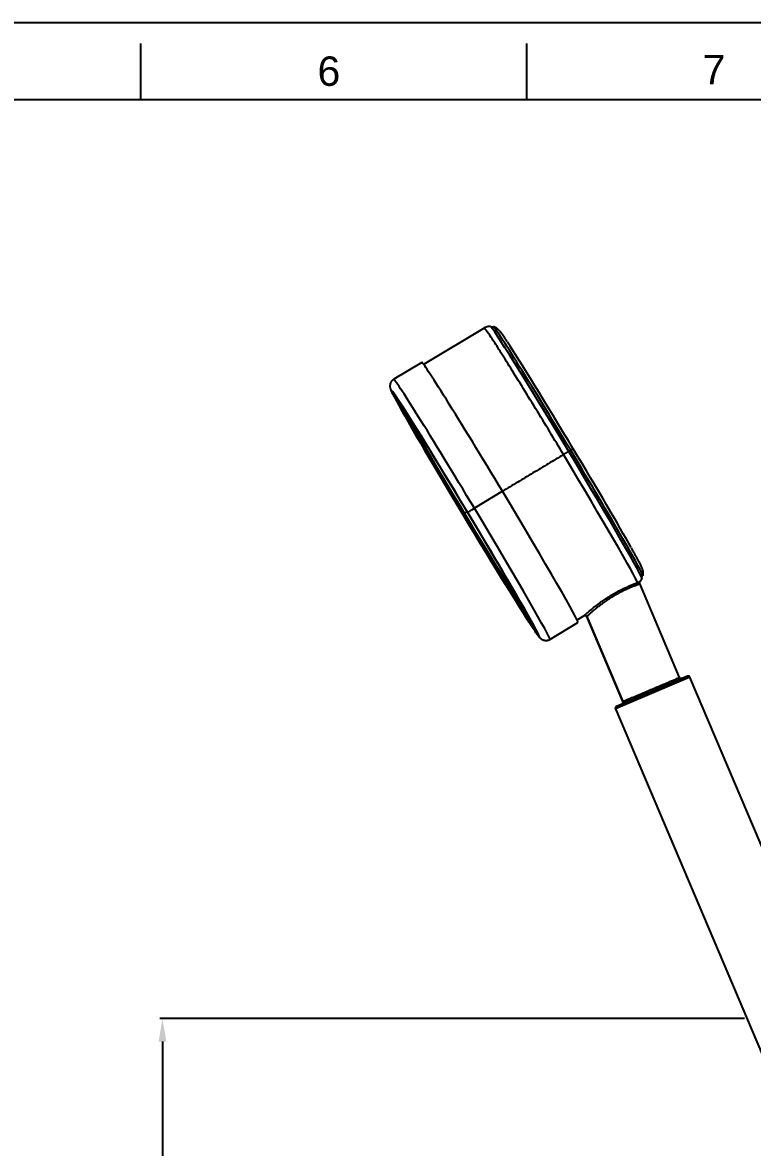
# Model space of a CAD drawing. Header units: millimetres. Extents: x 17655 to 18496, y 1152 to 1747.
# Drawn here: x 18144.8 to 18334.2, y 1455 to 1746.9 of the extents above; entities that cross this region are included whole.
import ezdxf

# ---------------------------------------------------------------- set-up
doc = ezdxf.new("R2010")
doc.units = ezdxf.units.MM
doc.layers.add('DIM', color=3, linetype='Continuous')
doc.layers.add('FORM', color=7, linetype='Continuous')
doc.styles.get("Standard").update_dxf_attribs({"font": 'arial.ttf'})
doc.dimstyles.new('A4', dxfattribs={"dimtxt": 4, "dimasz": 3.5, "dimexe": 0.7, "dimexo": 0.625, "dimgap": 0.5, "dimtad": 1, "dimdec": 1, "dimdsep": 46, "dimtxsty": 'Standard', "dimcen": 2.5, "dimclrd": 5, "dimclre": 5, "dimclrt": 7, "dimadec": 3, "dimazin": 2, "dimtfac": 1, "dimtdec": 1, "dimtmove": 0, "dimatfit": 3, "dimfxl": 1.25, "dimarcsym": 0})

# ---------------------------------------------------------------- blocks, each defined once
blk = doc.blocks.new('*D46')
at = {"layer": 'DIM', "color": 3, "lineweight": -2, "transparency": 16777216}
for p, q in [((18332.13, 1488.52), (18180.43, 1488.52)), ((18181.13, 1482.52), (18181.13, 1367.54)), ((18181.13, 1240.69), (18181.13, 1355.68)), ((18191.71, 1234.69), (18180.43, 1234.69))]:
    blk.add_line(p, q, dxfattribs=at)
at = {"layer": 'DIM', "color": 3, "transparency": 16777216}
for points in [[(18180.13, 1482.52), (18182.13, 1482.52), (18181.13, 1488.52)], [(18180.13, 1240.69), (18182.13, 1240.69), (18181.13, 1234.69)]]:
    blk.add_solid(points, dxfattribs=at)
at = {"layer": 'DIM', "color": 4, "transparency": 16777216, "insert": (18181.13, 1361.61), "char_height": 6, "width": 20.3615, "attachment_point": 5}
blk.add_mtext('(1600)', dxfattribs=at)

msp = doc.modelspace()

# ---------------------------------------------------------------- linework, layer by layer
at = {"extrusion": (0, 1, 0)}
for p, q in [((18264.63, 1667.62), (18248.89, 1658.17)), ((18248.41, 1658.7), (18241.13, 1654.32)), ((18269.36, 1625.26), (18262.07, 1620.88)), ((18260.19, 1619.97), (18259.46, 1619.53)), ((18315.3, 1576.97), (18304.97, 1601.32)), ((18281.66, 1586.86), (18288.95, 1591.24)), ((18288.7, 1591.91), (18290.51, 1593)), ((18291.22, 1592.76), (18300.58, 1570.72)), ((18291.22, 1592.76), (18291.22, 1592.76)), ((18300.58, 1570.72), (18291.22, 1592.76)), ((18318, 1577.03), (18298.67, 1568.82)), ((18317.34, 1577.29), (18298.93, 1569.48)), ((18356.9, 1485.38), (18318, 1577.03)), ((18300.58, 1570.72), (18300.58, 1570.72)), ((18298.66, 1568.82), (18298.67, 1568.82)), ((18298.66, 1568.82), (18338.01, 1476.12)), ((18298.67, 1568.82), (18338.01, 1476.12))]:
    msp.add_line(p, q, dxfattribs=at)
at = {"extrusion": (0, 0, -1)}
for centre, start, end in [((-18315.76, 1577.16), 247, 337), ((-18300.12, 1570.52), 157, 247)]:
    msp.add_arc(centre, 0.5, start, end, dxfattribs=at)
for centre, start, end in [((18317.54, 1576.83), 23, 113), ((18299.13, 1569.02), 113, 203)]:
    msp.add_arc(centre, 0.5, start, end)
for centre, major_axis, ratio, start_param, end_param in [((18285.89, 1635.31), (19.68, -32.74), 0.018537, 1.568191, 3.129906), ((18286.41, 1635.62), (-19.42, 32.32), 0.018537, 4.709783, 6.287206), ((18287.1, 1636.04), (18.36, -30.56), 0.018537, 1.568191, 2.708638), ((18268.68, 1624.97), (20.27, -33.73), 0.018537, 1.568191, 3.141589), ((18259.68, 1619.56), (-19.24, 32.01), 0.018537, 6.040788, 6.620215), ((18261.39, 1620.59), (-20.27, 33.73), 0.018537, 4.709783, 6.283083), ((18259.68, 1619.56), (-19.24, 32.01), 0.018537, 4.709783, 6.040788), ((18259.68, 1619.56), (-19.24, 32.01), 0.018537, 0.33703, 1.568191), ((18259.68, 1619.56), (18.1, -30.13), 0.018537, 3.135023, 4.709783), ((18259.68, 1619.56), (18.1, -30.13), 0.018537, 3.099128, 3.135023), ((18259.68, 1619.56), (18.1, -30.13), 0.018537, 1.568191, 3.099128), ((18259.85, 1619.66), (-17.93, 29.83), 0.018537, 0.123009, 1.568191), ((18260.02, 1619.77), (17.75, -29.54), 0.018537, 3.426001, 4.709783), ((18260.02, 1619.77), (-16.69, 27.77), 0.018537, 0.201402, 1.568191), ((18284.53, 1634.49), (19.91, -33.13), 0.018537, 0.096051, 1.568191), ((18286.97, 1635.84), (0.429, 0.258), 0.002605, 1.378529, 3.170529), ((18285.89, 1635.31), (19.68, -32.74), 0.018537, 0.011826, 1.568191), ((18285.15, 1634.76), (2.57, 1.55), 0.002605, 5.546631, 6.301723), ((18286.41, 1635.62), (-19.42, 32.32), 0.018537, 3.137808, 4.709783), ((18287.1, 1636.04), (18.36, -30.56), 0.018537, 0.579374, 1.568191), ((18268.68, 1624.97), (20.27, -33.73), 0.018537, 6.283182, 7.851376), ((18259.68, 1619.56), (18.1, -30.13), 0.018537, 0.0509, 1.568191), ((18262.04, 1620.86), (1.71, 1.03), 0.002605, 3.160131, 4.730927), ((18259.68, 1619.56), (-19.24, 32.01), 0.018537, 3.398954, 4.709783), ((18261.39, 1620.59), (-20.27, 33.73), 0.018537, 3.14149, 4.709783), ((18259.68, 1619.56), (-19.24, 32.01), 0.018537, 1.568191, 2.815845), ((18259.42, 1619.51), (-0.343, -0.206), 0.002605, 0.018538, 1.065736), ((18259.68, 1619.56), (18.1, -30.13), 0.018537, 4.709783, 6.294606), ((18259.09, 1619.31), (0.343, 0.206), 0.002605, 0.018538, 1.065736), ((18259.85, 1619.66), (-17.93, 29.83), 0.018537, 1.568191, 3.018625), ((18260.02, 1619.77), (17.75, -29.54), 0.018537, 4.709783, 5.998769), ((18260.02, 1619.77), (-16.69, 27.77), 0.018537, 1.568191, 2.940183), ((18259.68, 1619.56), (-19.24, 32.01), 0.018537, 2.815845, 3.398954), ((18259.68, 1619.56), (18.1, -30.13), 0.018537, 0.011421, 0.050899), ((18299.13, 1569.02), (0.195, -0.46), 0.999825, 3.141593, 4.712389)]:
    msp.add_ellipse(centre, major_axis=major_axis, ratio=ratio, start_param=start_param, end_param=end_param)
for points, weights, knots in [([(18285.2, 1634.78), (18265.29, 1667.91), (18264.63, 1667.62), (18264.63, 1667.62), (18264.63, 1667.62)], [1, 0.707106781187, 1, 0.999469150221, 0.998940224702], [0, 0, 0, 0.998191, 0.998191, 1, 1, 1]), ([(18300.58, 1570.72), (18300.71, 1570.78), (18308.08, 1573.9), (18315.3, 1576.97), (18315.3, 1576.97)], [1, 0.707106781187, 1, 0.71102223557, 0.992273776368], [0, 0, 0, 0.503365, 0.503365, 1, 1, 1])]:
    msp.add_rational_spline(points, weights, degree=2, knots=knots)
for points, knots in [([(18266.24, 1668.05), (18266.21, 1668.05), (18266.01, 1668.06), (18265.63, 1668.02), (18265.12, 1667.87), (18264.78, 1667.73), (18264.63, 1667.63), (18264.63, 1667.62)], [0, 0, 0, 0, 0.057743, 0.363851, 0.674165, 0.98652, 1, 1, 1, 1]), ([(18266.97, 1667.94), (18266.96, 1667.92), (18266.89, 1667.85), (18266.71, 1667.8), (18266.54, 1667.81), (18266.47, 1667.84), (18266.44, 1667.86), (18266.43, 1667.86)], [0, 0, 0, 0, 0.087985, 0.353483, 0.597057, 0.848147, 1, 1, 1, 1]), ([(18270.59, 1664.05), (18270.52, 1664.16), (18270.3, 1664.5), (18269.96, 1665), (18269.59, 1665.55), (18269.26, 1666.03), (18268.95, 1666.45), (18268.73, 1666.74), (18268.52, 1666.97), (18268.38, 1667.13), (18268.21, 1667.28), (18268.02, 1667.44), (18267.78, 1667.61), (18267.46, 1667.77), (18267.21, 1667.89), (18267.05, 1667.92), (18267.03, 1667.93)], [0, 0, 0, 0, 0.057778, 0.18592, 0.315307, 0.446995, 0.583631, 0.734569, 0.795365, 0.840509, 0.876534, 0.907856, 0.937046, 0.966044, 0.996384, 1, 1, 1, 1]), ([(18241.13, 1654.32), (18241.13, 1654.32), (18240.99, 1654.26), (18240.77, 1654.06), (18240.49, 1653.74), (18240.31, 1653.4), (18240.2, 1653.07), (18240.15, 1652.78), (18240.14, 1652.52), (18240.16, 1652.3), (18240.19, 1652.12), (18240.24, 1651.95), (18240.29, 1651.78), (18240.37, 1651.56), (18240.5, 1651.28), (18240.68, 1650.9), (18240.92, 1650.42), (18241.12, 1650.03), (18241.26, 1649.78), (18241.28, 1649.74)], [0, 0, 0, 0, 0.000088, 0.034567, 0.066264, 0.095873, 0.123906, 0.150813, 0.177606, 0.205931, 0.238154, 0.277895, 0.330624, 0.406748, 0.535947, 0.684748, 0.82641, 0.97635, 1, 1, 1, 1]), ([(18303.7, 1609.01), (18303.63, 1609.15), (18303.4, 1609.55), (18303.1, 1610.08), (18302.87, 1610.49), (18302.82, 1610.59)], [0, 0, 0, 0, 0.28843, 0.840606, 1, 1, 1, 1]), ([(18305.83, 1603.32), (18305.86, 1603.45), (18305.9, 1603.69), (18305.91, 1604.03), (18305.89, 1604.32), (18305.85, 1604.57), (18305.8, 1604.78), (18305.74, 1604.98), (18305.67, 1605.17), (18305.58, 1605.41), (18305.44, 1605.71), (18305.25, 1606.1), (18305, 1606.61), (18304.69, 1607.2), (18304.33, 1607.87), (18304, 1608.47), (18303.77, 1608.88), (18303.7, 1609.01)], [0, 0, 0, 0, 0.024315, 0.048422, 0.072078, 0.096769, 0.124191, 0.157059, 0.199246, 0.257602, 0.349089, 0.471749, 0.587871, 0.711182, 0.829216, 0.944934, 1, 1, 1, 1]), ([(18305.04, 1601.85), (18305.11, 1601.92), (18305.29, 1602.11), (18305.47, 1602.37), (18305.56, 1602.56), (18305.58, 1602.6)], [0, 0, 0, 0, 0.311613, 0.844737, 1, 1, 1, 1]), ([(18305.49, 1602.82), (18305.5, 1602.8), (18305.51, 1602.78), (18305.5, 1602.79), (18305.5, 1602.84), (18305.5, 1602.94), (18305.55, 1603.09), (18305.68, 1603.24), (18305.78, 1603.27), (18305.82, 1603.28)], [0, 0, 0, 0, 0.228552, 0.433107, 0.58497, 0.709875, 0.822959, 0.935369, 1, 1, 1, 1]), ([(18304.25, 1600.95), (18304.24, 1600.95), (18304.23, 1600.95), (18304.22, 1600.94), (18304.2, 1600.93), (18304.18, 1600.93), (18304.16, 1600.92), (18304.15, 1600.92), (18304.13, 1600.91), (18304.11, 1600.9), (18304.1, 1600.9), (18304.08, 1600.89), (18304.06, 1600.89), (18304.05, 1600.88), (18304.03, 1600.87), (18304.02, 1600.87), (18304, 1600.86), (18303.98, 1600.86), (18303.97, 1600.85), (18303.95, 1600.84), (18303.94, 1600.84), (18303.92, 1600.83), (18303.91, 1600.83), (18303.89, 1600.82), (18303.88, 1600.82), (18303.86, 1600.81), (18303.85, 1600.81), (18303.84, 1600.8), (18303.82, 1600.8), (18303.81, 1600.79), (18303.79, 1600.79), (18303.78, 1600.78), (18303.77, 1600.78), (18303.76, 1600.77), (18303.74, 1600.77), (18303.73, 1600.76), (18303.72, 1600.76), (18303.71, 1600.75), (18303.7, 1600.75), (18303.68, 1600.75), (18303.67, 1600.74), (18303.66, 1600.74), (18303.65, 1600.73), (18303.64, 1600.73), (18303.63, 1600.73), (18303.62, 1600.72), (18303.61, 1600.72), (18303.54, 1600.69), (18303.4, 1600.64), (18303.19, 1600.56), (18302.99, 1600.48), (18302.7, 1600.36), (18302.31, 1600.19), (18301.8, 1599.97), (18301.29, 1599.74), (18300.77, 1599.49), (18300.23, 1599.22), (18299.66, 1598.93), (18299.08, 1598.61), (18298.45, 1598.25), (18297.76, 1597.84), (18297, 1597.36), (18296.33, 1596.9), (18295.72, 1596.48), (18295.23, 1596.12), (18294.73, 1595.74), (18294.34, 1595.44), (18294.04, 1595.2), (18293.86, 1595.05), (18293.71, 1594.93), (18293.58, 1594.82), (18293.48, 1594.74), (18293.36, 1594.64), (18293.22, 1594.52), (18293.06, 1594.39), (18292.91, 1594.26), (18292.78, 1594.15), (18292.58, 1593.97), (18292.33, 1593.76), (18292.1, 1593.55), (18291.93, 1593.4), (18291.81, 1593.29), (18291.71, 1593.19), (18291.61, 1593.11), (18291.53, 1593.03), (18291.45, 1592.96), (18291.38, 1592.9), (18291.34, 1592.86), (18291.32, 1592.84), (18291.31, 1592.83), (18291.3, 1592.82), (18291.29, 1592.81), (18291.28, 1592.8), (18291.27, 1592.8), (18291.26, 1592.79), (18291.25, 1592.78), (18291.25, 1592.78), (18291.24, 1592.77), (18291.24, 1592.77), (18291.23, 1592.77), (18291.23, 1592.76), (18291.23, 1592.76), (18291.22, 1592.76), (18291.22, 1592.76), (18291.22, 1592.76)], [0, 0, 0, 0, 0.001927, 0.00383, 0.005707, 0.007559, 0.009385, 0.011187, 0.012963, 0.014714, 0.01644, 0.01814, 0.019816, 0.021466, 0.023091, 0.024691, 0.026265, 0.027815, 0.029339, 0.030838, 0.032311, 0.03376, 0.035183, 0.036581, 0.037954, 0.039302, 0.040625, 0.041922, 0.043194, 0.044441, 0.045663, 0.046859, 0.04803, 0.049176, 0.050297, 0.051393, 0.052463, 0.053508, 0.054529, 0.055523, 0.056493, 0.057437, 0.058357, 0.059251, 0.060119, 0.060963, 0.061781, 0.062574, 0.079716, 0.095845, 0.110962, 0.125068, 0.158767, 0.190801, 0.221176, 0.249898, 0.281516, 0.312835, 0.343869, 0.374629, 0.414503, 0.456083, 0.499393, 0.529203, 0.561852, 0.589261, 0.624359, 0.639029, 0.652002, 0.663278, 0.672857, 0.680739, 0.686923, 0.700709, 0.713862, 0.72638, 0.738265, 0.749517, 0.781843, 0.812118, 0.828277, 0.844098, 0.859581, 0.874731, 0.890691, 0.906446, 0.921999, 0.937352, 0.941283, 0.945212, 0.949139, 0.953063, 0.956985, 0.960905, 0.964823, 0.968739, 0.972653, 0.976565, 0.980475, 0.984383, 0.98829, 0.992195, 0.996098, 1, 1, 1, 1]), ([(18293.43, 1595.43), (18293.52, 1595.5), (18293.78, 1595.7), (18294.24, 1596.05), (18294.8, 1596.46), (18295.36, 1596.86), (18295.92, 1597.24), (18296.5, 1597.62), (18297.11, 1598.01), (18297.72, 1598.38), (18298.34, 1598.74), (18298.96, 1599.09), (18299.57, 1599.42), (18300.18, 1599.73), (18300.72, 1600), (18301.2, 1600.23), (18301.64, 1600.43), (18302.06, 1600.62), (18302.38, 1600.76), (18302.6, 1600.85), (18302.74, 1600.91), (18302.87, 1600.96), (18303.01, 1601.02), (18303.13, 1601.07), (18303.26, 1601.12), (18303.38, 1601.17), (18303.5, 1601.21), (18303.61, 1601.26), (18303.71, 1601.29), (18303.77, 1601.32), (18303.82, 1601.34), (18303.87, 1601.35), (18303.91, 1601.37), (18303.96, 1601.39), (18304, 1601.41), (18304.05, 1601.42), (18304.09, 1601.44), (18304.13, 1601.45), (18304.17, 1601.47), (18304.21, 1601.48), (18304.25, 1601.5), (18304.29, 1601.51), (18304.33, 1601.53), (18304.37, 1601.54), (18304.39, 1601.55), (18304.41, 1601.55)], [0, 0, 0, 0, 0.02727, 0.080599, 0.133836, 0.180855, 0.227756, 0.276388, 0.324938, 0.373615, 0.422162, 0.470846, 0.519386, 0.567928, 0.616554, 0.653615, 0.690616, 0.729345, 0.76808, 0.781406, 0.794975, 0.808794, 0.822447, 0.836087, 0.849722, 0.86336, 0.877009, 0.890677, 0.904371, 0.910342, 0.91631, 0.922277, 0.928243, 0.934209, 0.940175, 0.946142, 0.952111, 0.958082, 0.964056, 0.970034, 0.976016, 0.982003, 0.987996, 0.993994, 1, 1, 1, 1]), ([(18304.97, 1601.32), (18304.97, 1601.32), (18304.97, 1601.32), (18304.97, 1601.32), (18304.97, 1601.32), (18304.96, 1601.32), (18304.96, 1601.32), (18304.96, 1601.32), (18304.96, 1601.32), (18304.96, 1601.32), (18304.96, 1601.32), (18304.96, 1601.31), (18304.95, 1601.31), (18304.95, 1601.31), (18304.95, 1601.31), (18304.94, 1601.31), (18304.94, 1601.3), (18304.94, 1601.3), (18304.93, 1601.3), (18304.93, 1601.29), (18304.92, 1601.29), (18304.92, 1601.28), (18304.91, 1601.28), (18304.9, 1601.28), (18304.9, 1601.27), (18304.89, 1601.27), (18304.88, 1601.26), (18304.87, 1601.26), (18304.86, 1601.25), (18304.85, 1601.24), (18304.84, 1601.24), (18304.83, 1601.23), (18304.82, 1601.22), (18304.8, 1601.21), (18304.78, 1601.2), (18304.75, 1601.18), (18304.72, 1601.16), (18304.69, 1601.15), (18304.66, 1601.13), (18304.62, 1601.11), (18304.59, 1601.1), (18304.55, 1601.08), (18304.52, 1601.06), (18304.48, 1601.05), (18304.45, 1601.03), (18304.41, 1601.02), (18304.38, 1601), (18304.35, 1600.99), (18304.31, 1600.97), (18304.28, 1600.96), (18304.26, 1600.96), (18304.25, 1600.95)], [0, 0, 0, 0, 0.005271, 0.017447, 0.029827, 0.042413, 0.055204, 0.0682, 0.081402, 0.094808, 0.10842, 0.122237, 0.136259, 0.150486, 0.164919, 0.179557, 0.1944, 0.209448, 0.224702, 0.240161, 0.255826, 0.271695, 0.28777, 0.304051, 0.320536, 0.337227, 0.354124, 0.371226, 0.388533, 0.406045, 0.423763, 0.441687, 0.459815, 0.478149, 0.518555, 0.557747, 0.595723, 0.632485, 0.668033, 0.702367, 0.735488, 0.767394, 0.798088, 0.827568, 0.855835, 0.882891, 0.908734, 0.933366, 0.956787, 0.978998, 1, 1, 1, 1]), ([(18304.41, 1601.55), (18304.41, 1601.56), (18304.42, 1601.56), (18304.44, 1601.56), (18304.45, 1601.57), (18304.47, 1601.57), (18304.48, 1601.58), (18304.5, 1601.58), (18304.51, 1601.59), (18304.52, 1601.59), (18304.54, 1601.6), (18304.55, 1601.6), (18304.56, 1601.61), (18304.58, 1601.61), (18304.59, 1601.62), (18304.6, 1601.62), (18304.62, 1601.63), (18304.63, 1601.63), (18304.64, 1601.64), (18304.65, 1601.64), (18304.66, 1601.65), (18304.68, 1601.65), (18304.69, 1601.66), (18304.7, 1601.66), (18304.71, 1601.67), (18304.72, 1601.67), (18304.73, 1601.68), (18304.74, 1601.68), (18304.75, 1601.69), (18304.76, 1601.69), (18304.77, 1601.7), (18304.78, 1601.7), (18304.79, 1601.71), (18304.8, 1601.71), (18304.81, 1601.72), (18304.82, 1601.72), (18304.83, 1601.72), (18304.84, 1601.73), (18304.84, 1601.73), (18304.85, 1601.74), (18304.86, 1601.74), (18304.87, 1601.75), (18304.88, 1601.75), (18304.88, 1601.75), (18304.89, 1601.76), (18304.9, 1601.76), (18304.91, 1601.77), (18304.92, 1601.77), (18304.93, 1601.78), (18304.94, 1601.79), (18304.96, 1601.8), (18304.97, 1601.8), (18304.98, 1601.81), (18305, 1601.82), (18305.01, 1601.82), (18305.02, 1601.83), (18305.02, 1601.84), (18305.03, 1601.84), (18305.04, 1601.85), (18305.04, 1601.85), (18305.05, 1601.85), (18305.05, 1601.85), (18305.05, 1601.86)], [0, 0, 0, 0, 0.012933, 0.025861, 0.038783, 0.051699, 0.064611, 0.077517, 0.090419, 0.103317, 0.11621, 0.129099, 0.141984, 0.154865, 0.167743, 0.180618, 0.19349, 0.206359, 0.219225, 0.232089, 0.24495, 0.25781, 0.270667, 0.283524, 0.296378, 0.309232, 0.322085, 0.334937, 0.347788, 0.360639, 0.373491, 0.386342, 0.399193, 0.412046, 0.424899, 0.437753, 0.450608, 0.463465, 0.476323, 0.489183, 0.502046, 0.514911, 0.527778, 0.540648, 0.553521, 0.566398, 0.579277, 0.592161, 0.622377, 0.652531, 0.682625, 0.712663, 0.742648, 0.772583, 0.802471, 0.832316, 0.862121, 0.891888, 0.921622, 0.951325, 0.981002, 1, 1, 1, 1]), ([(18304.97, 1601.32), (18304.95, 1601.36), (18304.94, 1601.41), (18304.93, 1601.49), (18304.93, 1601.55), (18304.93, 1601.61), (18304.95, 1601.7), (18305, 1601.78), (18305.02, 1601.81), (18305.03, 1601.82)], [0, 0, 0, 0, 0.131724, 0.200181, 0.273333, 0.357199, 0.456698, 0.704519, 1, 1, 1, 1]), ([(18305.05, 1601.86), (18305.05, 1601.86), (18305.06, 1601.86), (18305.06, 1601.86), (18305.06, 1601.86), (18305.06, 1601.86), (18305.06, 1601.86), (18305.06, 1601.86)], [0, 0, 0, 0, 0.083635, 0.316223, 0.548676, 0.781021, 1, 1, 1, 1]), ([(18290.51, 1592.99), (18290.51, 1592.99), (18290.51, 1592.99), (18290.51, 1592.99), (18290.51, 1593), (18290.51, 1593), (18290.51, 1593), (18290.52, 1593), (18290.52, 1593), (18290.52, 1593), (18290.52, 1593.01), (18290.53, 1593.01), (18290.53, 1593.01), (18290.53, 1593.01), (18290.54, 1593.02), (18290.54, 1593.02), (18290.55, 1593.02), (18290.55, 1593.03), (18290.56, 1593.03), (18290.56, 1593.04), (18290.56, 1593.04), (18290.57, 1593.04), (18290.58, 1593.05), (18290.58, 1593.05), (18290.59, 1593.06), (18290.59, 1593.06), (18290.6, 1593.07), (18290.6, 1593.07), (18290.61, 1593.08), (18290.62, 1593.08), (18290.63, 1593.09), (18290.63, 1593.1), (18290.64, 1593.1), (18290.65, 1593.11), (18290.65, 1593.12), (18290.66, 1593.12), (18290.67, 1593.13), (18290.68, 1593.14), (18290.69, 1593.14), (18290.7, 1593.15), (18290.71, 1593.16), (18290.71, 1593.17), (18290.72, 1593.18), (18290.73, 1593.18), (18290.74, 1593.19), (18290.75, 1593.2), (18290.76, 1593.21), (18290.77, 1593.22), (18290.78, 1593.23), (18290.8, 1593.24), (18290.81, 1593.25), (18290.82, 1593.26), (18290.83, 1593.27), (18290.84, 1593.28), (18290.85, 1593.29), (18290.86, 1593.3), (18290.88, 1593.31), (18290.92, 1593.34), (18290.99, 1593.41), (18291.1, 1593.5), (18291.22, 1593.61), (18291.35, 1593.72), (18291.49, 1593.84), (18291.64, 1593.97), (18291.8, 1594.1), (18291.96, 1594.25), (18292.15, 1594.4), (18292.34, 1594.56), (18292.55, 1594.73), (18292.83, 1594.96), (18293.12, 1595.19), (18293.35, 1595.37), (18293.43, 1595.43)], [0, 0, 0, 0, 0.004891, 0.010757, 0.016619, 0.022478, 0.028332, 0.034184, 0.040032, 0.045877, 0.05172, 0.05756, 0.063398, 0.069233, 0.075067, 0.080899, 0.086729, 0.092558, 0.098386, 0.104212, 0.110038, 0.115864, 0.121689, 0.127514, 0.133339, 0.139164, 0.144989, 0.150816, 0.156643, 0.162471, 0.1683, 0.174131, 0.179963, 0.185797, 0.191633, 0.197471, 0.203312, 0.209155, 0.215001, 0.22085, 0.226703, 0.232558, 0.238418, 0.244281, 0.250148, 0.256019, 0.261894, 0.267774, 0.273659, 0.279549, 0.285444, 0.291344, 0.29725, 0.303161, 0.309078, 0.315002, 0.320931, 0.326867, 0.371697, 0.416526, 0.461437, 0.506513, 0.550161, 0.593773, 0.637422, 0.68118, 0.727258, 0.773313, 0.819426, 0.865676, 0.958117, 1, 1, 1, 1]), ([(18290.66, 1593.05), (18290.67, 1593.05), (18290.71, 1593.07), (18290.8, 1593.06), (18290.91, 1593.04), (18291.02, 1592.99), (18291.11, 1592.93), (18291.18, 1592.84), (18291.21, 1592.78), (18291.22, 1592.75)], [0, 0, 0, 0, 0.049505, 0.222145, 0.390568, 0.554298, 0.711861, 0.861085, 1, 1, 1, 1]), ([(18277.79, 1589), (18277.91, 1588.82), (18278.14, 1588.49), (18278.44, 1588.06), (18278.71, 1587.69), (18278.91, 1587.45), (18279.09, 1587.25), (18279.22, 1587.13), (18279.37, 1587), (18279.55, 1586.88), (18279.78, 1586.75), (18280.08, 1586.64), (18280.45, 1586.57), (18280.85, 1586.57), (18281.27, 1586.66), (18281.53, 1586.78), (18281.66, 1586.86)], [0, 0, 0, 0, 0.141203, 0.292802, 0.44907, 0.618951, 0.684045, 0.736435, 0.77432, 0.807318, 0.837953, 0.868365, 0.89981, 0.932578, 0.966145, 1, 1, 1, 1])]:
    msp.add_open_spline(points, degree=3, knots=knots)
for points in [[(18285.2, 1634.78), (18269.34, 1625.25)], [(18290.5, 1592.99), (18290.56, 1593.02)]]:
    msp.add_open_spline(points, degree=1)
for points, weights, degree in [([(18286.55, 1635.59), (18285.93, 1635.22), (18285.2, 1634.78)], [1, 0.961786439445, 1], 2), ([(18304.41, 1601.55), (18304.22, 1601.43), (18304.15, 1601.19), (18304.25, 1600.95)], [1.13369697996, 0.955447358893, 0.955434340964, 1.13365792617], 3), ([(18290.56, 1593.02), (18290.59, 1593.04), (18290.63, 1593.05), (18290.66, 1593.05)], [1.14243842689, 1.11332405812, 1.08867291508, 1.06848499776], 3), ([(18290.66, 1593.05), (18290.91, 1593.1), (18291.13, 1592.98), (18291.22, 1592.76)], [1.06848499776, 0.943299366125, 0.989736457132, 1.20779627078], 3), ([(18300.58, 1570.72), (18300.77, 1570.26), (18300.31, 1570.06)], [1, 0.707106781185, 1], 2)]:
    msp.add_rational_spline(points, weights, degree=degree)
at = {"layer": 'FORM', "color": 7, "linetype": 'Continuous'}
for p, q in [((17654.91, 1746.87), (18495.91, 1746.87)), ((18175.53, 1726.85), (18175.53, 1741.4)), ((18275.65, 1726.85), (18275.65, 1741.4)), ((18475.89, 1726.85), (17674.94, 1726.85))]:
    msp.add_line(p, q, dxfattribs=at)

# ---------------------------------------------------------------- texts
at = {"layer": 'FORM', "color": 7, "linetype": 'Continuous', "char_height": 7.63, "attachment_point": 5}
for s, insert in [('6', (18224.32, 1734.2)), ('7', (18324.27, 1734.65))]:
    msp.add_mtext_dynamic_manual_height_columns(s, width=50.0595, gutter_width=12.51, heights=[0], dxfattribs=dict(at, insert=insert))

# ---------------------------------------------------------------- dimensions: what is measured, and where the dimension line sits
at = {"layer": 'DIM'}
dim = msp.add_linear_dim(base=(18181.13, 1234.69), p1=(18332.75, 1488.52), p2=(18192.34, 1234.69), angle=90, text='(1600)', dimstyle='A4', override={"dimtxt": 6, "dimasz": 6, "dimgap": 2, "dimtad": 0, "dimtih": 1, "dimclrd": 3, "dimclre": 3, "dimclrt": 4}, dxfattribs=at)
dim.commit()
dim.dimension.update_dxf_attribs({"geometry": '*D46', "text_midpoint": (18181.13, 1361.61), "dimtype": 160})

doc.saveas('drawing.dxf')
